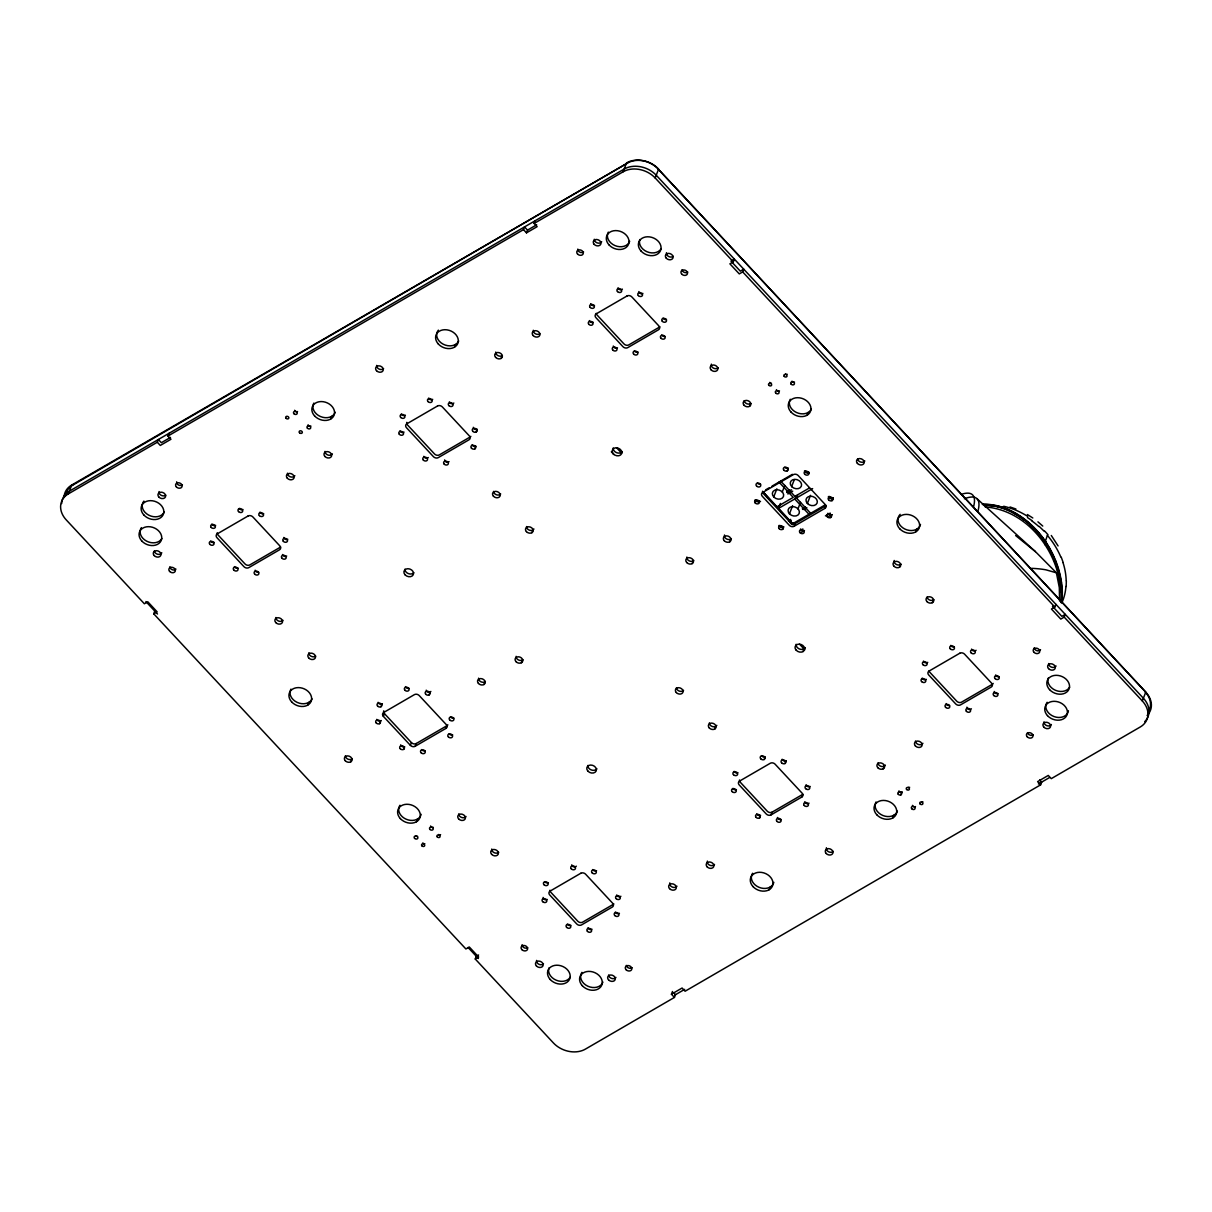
<?xml version="1.0" encoding="UTF-8"?>
<svg xmlns="http://www.w3.org/2000/svg" width="1212" height="1212" viewBox="0 0 1212 1212"><rect width="100%" height="100%" fill="white"/><g stroke="black" fill="none" stroke-linecap="round" stroke-linejoin="round"><path stroke-width="1.5" d="M1060.864 592.259L1058.833 574.033L1054.713 560.853A82.295 67.751 62.6 0 0 1032.336 526.902C1020.459 515.539 1005.399 506.722 988.78 505.252A63.585 52.343 62.6 0 0 983.659 505.116M1060.939 602.409C1063.894 558.414 1030.957 510.464 985.144 506.904M1062.257 597.546L1061.818 602.773M1059.546 601.046L1059.318 587.668L1056.409 572.806L1035.396 551.596L977.16 498.889M1061.333 602.773C1064.197 581.502 1057 560.186 1045.911 542.249L1042.199 536.855M1066.151 586.517L1066.333 581.063M673.493 992.552L675.493 994.704L674.433 997.431L585.457 1049.092A23.316 18.15 21.1 0 1 553.384 1042.911L475.255 959.025L478.664 957.041L469.302 946.996L465.893 948.966L153.742 613.833L157.151 611.848L147.788 601.788L144.364 603.773L66.236 519.887A23.316 18.15 21.1 0 1 68.326 493.89L71.75 485.012L627.558 163.029A22.149 17.241 21.1 0 1 658.025 168.892L1145.764 692.113A23.316 18.15 21.1 0 1 1147.097 715.504M68.326 493.89L157.302 442.228L158.363 439.502L161.347 442.713L170.498 437.411M157.302 442.228L160.302 445.44L170.968 439.259L167.968 436.032L169.029 433.305M153.742 613.833L154.788 611.106M330.679 419.049L331.74 416.322M307.787 705.096L308.833 702.369M454.439 347.208L455.5 344.466M523.478 229.644L524.523 226.902L527.523 230.129L526.478 232.855L523.478 229.644L167.968 436.032M526.478 232.855L537.143 226.659L534.144 223.447L535.189 220.72M501.071 358.434L502.132 355.707M476.225 432.002L477.286 429.275M350.768 761.833L351.828 759.106M474.877 448.91L475.922 446.167M380.977 706.732L382.038 704.005M379.629 723.64L380.689 720.898M447.849 724.806A3.5 2.727 21.1 0 1 446.955 725.7L445.895 728.427L415.171 746.274A3.5 2.727 21.1 0 1 410.368 745.335L383.386 716.368L384.446 713.641A3.5 2.727 21.1 0 1 383.78 710.808M534.144 223.447L623.12 171.786L626.543 162.908A23.316 18.15 21.1 0 1 658.616 169.089L655.177 177.967L733.321 261.853L729.897 263.837L739.275 273.897L742.683 271.912L743.744 269.17L740.32 271.155L730.957 261.095M403.611 749.38L404.672 746.653M429.139 694.9L430.184 692.158M410.368 745.335L411.413 742.608L384.446 713.641M415.171 746.274L416.231 743.532L446.955 725.7M416.458 821.766L417.504 819.039M531.886 532.704L532.947 529.977M483.921 684.538L484.982 681.795M521.478 662.737L522.539 659.995M733.321 261.853L734.366 259.126L732.093 260.444M475.255 959.025L476.316 956.298L478.588 954.98M749.546 406.353L750.592 403.611M692.188 563.625L693.249 560.883M729.745 541.825L730.806 539.082M773.726 496.935L776.862 488.815M807.101 415.201L808.162 412.474M787.27 470.862L788.33 468.12A2.454 1.909 21.1 0 1 784.8 467.287M782.27 491.981L784.77 485.482M792.739 523.705L778.513 508.419L780.422 503.434M791.648 486.527L794.163 480.028M782.588 529.371L783.634 526.629M778.513 508.419L794.724 498.996L796.011 495.678M789.466 513.827L792.603 505.707M810.677 513.297L796.436 498.011L797.708 494.693M797.996 508.873L800.511 502.374M714.762 729.048L715.807 726.306M794.148 526.25L795.208 523.508L825.933 505.677L824.872 508.404L794.148 526.25A3.5 2.727 21.1 0 1 789.345 525.326L762.363 496.359A3.5 2.727 21.1 0 1 762.666 492.451L793.405 474.619A3.5 2.727 21.1 0 1 798.208 475.543L825.19 504.51A3.5 2.727 21.1 0 1 824.872 508.404M807.389 503.419L810.525 495.314M832.099 500.617L833.144 497.89M830.735 517.524L831.796 514.797L828.447 516.615M803.041 651.571L804.086 648.844M674.433 997.431L671.433 994.219L672.493 991.477M764.166 759.5L765.211 756.773A2.454 1.909 21.1 0 1 761.515 755.652M759.485 818.009L760.53 815.282A2.454 1.909 21.1 0 1 756.697 813.888M784.997 763.515L786.058 760.788M771.044 814.888L772.089 812.161L802.829 794.314L801.768 797.057L771.044 814.888A3.5 2.727 21.1 0 1 766.226 813.964L739.259 784.997A3.5 2.727 21.1 0 1 739.562 781.089L770.287 763.257A3.5 2.727 21.1 0 1 775.104 764.181L802.086 793.148A3.5 2.727 21.1 0 1 801.768 797.057M769.12 889.775L770.165 887.048M899.44 567.277L900.486 564.55M915.772 531.871L916.833 529.144M932.407 602.682L933.467 599.955M883.306 768.802L884.351 766.075M900.955 794.814L902.016 792.087M892.88 817.918L893.941 815.191M1045.941 543.991A82.31 67.614 62.8 0 0 1044.971 542.506L1047.532 534.916M1044.986 544.703L1045.971 542.143C1031.488 521.508 1008.763 503.965 982.493 504.495M1052.47 606.288L1061.848 616.347L1065.257 614.378L1064.197 617.105L1060.788 619.09L1051.425 609.03L1054.834 607.045L1055.894 604.318M671.433 994.219L682.098 988.022L685.098 991.234L1040.608 784.846L1041.653 782.119L1039.654 779.967M1040.608 784.846L1037.608 781.634L1048.274 775.438L1051.274 778.649L1140.25 726.988A23.316 18.15 21.1 0 0 1142.34 700.99L1145.764 692.113L658.025 168.892M65.524 495.617A22.149 17.241 21.1 0 1 72.765 485.133L627.558 163.029M527.523 230.129L536.674 224.811M280.578 547.067L249.854 564.898A3.5 2.727 21.1 0 1 245.036 563.974L218.054 535.007A3.5 2.727 21.1 0 1 217.236 532.765M765.726 489.799L769.256 487.754M771.999 486.148L777.362 483.043M778.271 482.512L783.937 479.225M784.543 478.876L792.375 474.331M786.618 491.769L789.724 489.966M786.861 492.511L791.512 489.815M787.376 492.572L790.466 490.769M787.861 493.981L792.724 491.148M809.525 487.921L794.936 496.39L780.695 481.103M796.436 498.011L812.646 488.587M802.359 508.661L805.465 506.874M802.602 509.419L805.707 507.616M803.753 509.54L806.859 507.737M825.493 504.692L792.572 523.796L762.59 491.617M799.662 530.841L802.874 528.977M825.417 515.888L830.25 513.085M801.283 532.386L804.48 530.523M674.872 995.052L684.704 989.356M1038.396 784.012L1049.653 777.468M983.583 505.374L984.735 505.343M982.417 504.268L983.174 504.237A68.084 56.04 62.3 0 1 989.78 504.51M984.992 505.343L987.795 505.404M988.053 505.404L992.81 505.631M993.825 505.722L1003.642 507.343A67.554 51.177 19.9 0 0 998.688 506.919M990.219 504.525L995.688 505.404A72.069 59.312 62.3 0 1 1002.627 507.313M72.765 485.133L71.75 485.012A23.316 18.15 21.1 0 0 64.024 497.42M1003.021 507.404L1008.52 509.54M1009.975 506.964L1015.914 509.01M1056.409 572.806L1045.971 569.837A134.623 47.571 -21.5 0 0 1031.412 568.352M1013.277 512.873L1018.292 515.797M1015.792 513.237L1021.443 516.827M1027.443 517.524L1031.791 520.463M1027.382 514.539L1032.806 517.978M1018.656 516.024L1024.095 519.857M1022.246 517.388L1027.2 521.19M1015.626 535.537L1035.396 551.596M1027.943 521.811L1032.579 526.008M1037.942 521.842L1042.759 526.069M1039.26 526.447L1044.38 531.432M1029.745 524.584L1034.048 528.765M1033.139 526.553L1037.533 531.174M742.683 271.912L1054.834 607.045M1064.197 617.105L1142.34 700.99M778.983 482.103L793.224 497.39L777.013 506.798L762.772 491.511M794.724 498.996L808.965 514.282M792.618 524.69L790.512 522.448L791.481 524.129M616.544 447.713L621.711 453.243M799.587 644.223L804.738 649.753M611.333 451.773L613.908 454.545M145.91 601.561L157.499 614.014M468.09 947.481L478.407 958.54M1038.108 531.841L1041.987 536.583M1051.289 535.492L1058.076 545.915M1043.517 540.279L1045.017 542.476M1045.971 542.143L1049.577 547.991M1045.971 543.961L1051.183 553.202M1049.804 548.385L1052.88 554.263M1053.107 554.748L1055.788 560.914M1061.273 557.247L1063.242 562.671M1055.97 561.368L1058.258 567.883M1058.409 568.413L1060.182 575.079M1058.349 572.64L1056.546 566.352A80.674 66.312 62.9 0 0 1051.258 553.611M1058.667 573.943L1059.682 579.003M1060.288 575.564L1061.53 582.411M1059.818 579.821L1060.53 585.169M1061.561 582.684L1062.227 589.456A74.477 61.267 62.5 0 1 1062.212 596.955M1060.788 588.608L1060.909 591.956M1145.173 691.916A22.149 17.241 21.1 0 1 1148.128 712.126M1144.734 721.655A23.316 18.15 21.1 0 0 1143.386 698.248L656.237 175.24A23.316 18.15 21.1 0 0 624.18 169.059L69.372 491.163A23.316 18.15 21.1 0 0 61.66 503.571M805.329 647.617A4.954 3.863 21.1 0 1 799.647 649.056A4.954 3.863 21.1 0 1 796.117 644.284M833.265 497.814A2.454 1.909 21.1 0 1 829.266 496.359M783.513 526.705A2.454 1.909 21.1 0 1 779.861 525.387M832.038 514.63A2.454 1.909 21.1 0 1 827.902 513.252M804.207 530.78A2.454 1.909 21.1 0 1 800.556 528.962M475.649 446.304A2.454 1.909 21.1 0 1 472.089 444.774M476.846 429.457A2.454 1.909 21.1 0 1 473.316 427.306M381.129 720.534A2.454 1.909 21.1 0 1 376.796 719.367M404.232 746.834A2.454 1.909 21.1 0 1 400.717 744.819M430.866 691.431A2.454 1.909 21.1 0 1 426.23 690.189M382.386 703.733A2.454 1.909 21.1 0 1 378.114 702.324M409.065 688.28A2.454 1.909 21.1 0 1 405.459 686.613M731.366 538.658A3.969 3.091 21.1 0 1 726.579 538.976A3.969 3.091 21.1 0 1 724.518 534.992M522.933 659.722A3.969 3.091 21.1 0 1 518.433 659.949A3.969 3.091 21.1 0 1 516.145 656.343M901.061 564.11A3.969 3.091 21.1 0 1 896.274 564.428A3.969 3.091 21.1 0 1 894.214 560.459M352.025 758.97A3.969 3.091 21.1 0 1 347.738 759.06A3.969 3.091 21.1 0 1 345.42 755.682M885.351 765.105A3.969 3.091 21.1 0 1 881.063 766.348A3.969 3.091 21.1 0 1 877.942 762.878M485.376 681.523A3.969 3.091 21.1 0 1 480.891 681.75A3.969 3.091 21.1 0 1 478.604 678.159M502.329 355.57A3.969 3.091 21.1 0 1 497.905 355.586A3.969 3.091 21.1 0 1 495.753 352.056M693.809 560.459A3.969 3.091 21.1 0 1 689.143 560.838A3.969 3.091 21.1 0 1 686.901 557.02M902.107 792.027A1.924 1.5 21.1 0 1 898.956 790.875M785.921 760.863A2.454 1.909 21.1 0 1 782.164 759.242M750.804 403.49A3.969 3.091 21.1 0 1 746.759 403.687A3.969 3.091 21.1 0 1 744.198 400.657M933.861 599.682A3.969 3.091 21.1 0 1 929.771 600.076A3.969 3.091 21.1 0 1 927.074 596.986M716.807 725.337A3.969 3.091 21.1 0 1 712.383 726.533A3.969 3.091 21.1 0 1 709.399 722.897M533.931 529.008A3.969 3.091 21.1 0 1 529.523 530.205A3.969 3.091 21.1 0 1 526.538 526.553M458.712 341.011A11.665 9.075 21.1 0 1 443.077 344.132A11.665 9.075 21.1 0 1 438.365 330.149M897.395 811.116A11.665 9.075 21.1 0 1 882.669 815.403A11.665 9.075 21.1 0 1 876.034 801.965M335.194 412.247A11.665 9.075 21.1 0 1 320.468 416.534A11.665 9.075 21.1 0 1 313.832 403.096M773.832 882.336A11.665 9.075 21.1 0 1 758.909 887.26A11.665 9.075 21.1 0 1 752.622 873.246M421.17 814.328A11.665 9.075 21.1 0 1 406.247 819.251A11.665 9.075 21.1 0 1 399.96 805.253M920.484 524.432A11.665 9.075 21.1 0 1 904.788 529.008A11.665 9.075 21.1 0 1 900.168 514.327M811.373 409.02A11.665 9.075 21.1 0 1 796.496 412.504A11.665 9.075 21.1 0 1 790.254 399.248M312.06 698.915A11.665 9.075 21.1 0 1 297.182 702.399A11.665 9.075 21.1 0 1 290.941 689.128M623.12 171.786A23.316 18.15 21.1 0 1 655.177 177.967M772.089 812.161A3.5 2.727 21.1 0 1 767.287 811.237L740.305 782.255A3.5 2.727 21.1 0 1 739.471 780.013M416.231 743.532A3.5 2.727 21.1 0 1 411.413 742.608M383.386 716.368A3.5 2.727 21.1 0 1 383.704 712.474L414.428 694.627A3.5 2.727 21.1 0 1 419.231 695.567L446.213 724.534A3.5 2.727 21.1 0 1 445.895 728.427M795.208 523.508A3.5 2.727 21.1 0 1 790.391 522.584L763.408 493.617A3.5 2.727 21.1 0 1 762.59 491.375M622.317 451.531A4.954 3.863 21.1 0 1 616.605 452.667A4.954 3.863 21.1 0 1 613.242 447.94M596.91 768.772A4.954 3.863 21.1 0 1 591.38 769.968A4.954 3.863 21.1 0 1 587.82 765.469M413.868 572.67A4.954 3.863 21.1 0 1 408.338 573.579A4.954 3.863 21.1 0 1 404.944 569.14M809.025 472.21A2.454 1.909 21.1 0 1 805.389 470.892M759.379 501.01A2.454 1.909 21.1 0 1 756.03 499.905M760.591 484.164A2.454 1.909 21.1 0 1 757.394 483.012M432.699 399.339A2.454 1.909 21.1 0 1 428.624 398.112M405.384 415.186A2.454 1.909 21.1 0 1 401.308 413.974M449.061 461.651A2.454 1.909 21.1 0 1 444.652 459.909M428.306 457.53A2.454 1.909 21.1 0 1 423.852 456.333M404.035 432.093A2.454 1.909 21.1 0 1 399.945 430.866M453.833 403.035A2.454 1.909 21.1 0 1 449.379 401.839M470.847 436.35A3.5 2.727 21.1 0 1 470.059 437.047L439.335 454.894A3.5 2.727 21.1 0 1 434.532 453.97L407.55 425.003A3.5 2.727 21.1 0 1 406.808 422.352M453.894 718.049A2.454 1.909 21.1 0 1 450.546 716.943M452.682 734.881A2.454 1.909 21.1 0 1 449.197 733.836M425.079 750.864A2.454 1.909 21.1 0 1 421.806 749.561M999.249 676.66A2.454 1.909 21.1 0 1 995.643 674.978M976.084 650.283A2.454 1.909 21.1 0 1 971.615 649.087M949.587 705.445A2.454 1.909 21.1 0 1 946.102 703.581M926.286 679.341A2.454 1.909 21.1 0 1 922.196 678.129M927.741 662.343A2.454 1.909 21.1 0 1 923.499 661.07M954.42 646.89A2.454 1.909 21.1 0 1 950.859 645.36M998.037 693.491A2.454 1.909 21.1 0 1 994.219 691.461M971.403 708.793A2.454 1.909 21.1 0 1 966.903 707.172M622.392 289.123A2.454 1.909 21.1 0 1 618.014 287.805M594.501 305.424A2.454 1.909 21.1 0 1 590.714 303.667M664.979 336.345A2.454 1.909 21.1 0 1 661.707 335.057M638.103 352.025A2.454 1.909 21.1 0 1 634.391 350.904M617.499 347.829A2.454 1.909 21.1 0 1 613.302 346.026M593.274 322.256A2.454 1.909 21.1 0 1 589.35 320.574M642.905 293.425A2.454 1.909 21.1 0 1 638.83 291.547M666.494 319.392A2.454 1.909 21.1 0 1 663.055 318.15M214.16 542.34A2.454 1.909 21.1 0 1 210.6 541.158M238.158 568.095A2.454 1.909 21.1 0 1 234.446 566.625M263.671 513.6A2.454 1.909 21.1 0 1 259.974 512.146M287.789 539.279A2.454 1.909 21.1 0 1 283.85 537.446M286.683 556.02A2.454 1.909 21.1 0 1 282.517 554.505M258.701 572.231A2.454 1.909 21.1 0 1 255.171 570.216M215.66 525.372A2.454 1.909 21.1 0 1 211.873 524.114M242.976 509.51A2.454 1.909 21.1 0 1 239.264 508.404M659.904 326.801A3.5 2.727 21.1 0 1 659.555 327.043L628.816 344.89A3.5 2.727 21.1 0 1 624.013 343.95L597.031 314.984A3.5 2.727 21.1 0 1 596.213 313.363M993.204 683.417A3.5 2.727 21.1 0 1 992.31 684.31L961.586 702.142A3.5 2.727 21.1 0 1 956.768 701.218L929.801 672.251A3.5 2.727 21.1 0 1 929.013 670.842M1040.547 649.647A3.378 2.636 21.1 0 1 1034.23 647.753M687.795 272.049A3.378 2.636 21.1 0 1 682.008 269.761M583.593 251.96A3.378 2.636 21.1 0 1 577.821 249.081M182.436 484.861A3.378 2.636 21.1 0 1 176.679 481.8M175.952 569.095A3.378 2.636 21.1 0 1 169.862 566.701M527.75 947.678A3.378 2.636 21.1 0 1 522.13 944.678M1056.061 665.994A3.969 3.091 21.1 0 1 1051.637 667.191A3.969 3.091 21.1 0 1 1048.653 663.54M864.823 460.999A3.969 3.091 21.1 0 1 860.671 462.045A3.969 3.091 21.1 0 1 857.566 458.818M673.236 256.323A3.969 3.091 21.1 0 1 668.615 256.474A3.969 3.091 21.1 0 1 666.494 252.717M332.406 453.833A3.969 3.091 21.1 0 1 327.998 455.045A3.969 3.091 21.1 0 1 325.013 451.394M539.885 333.77A3.969 3.091 21.1 0 1 535.462 333.785A3.969 3.091 21.1 0 1 533.31 330.255M922.908 743.289A3.969 3.091 21.1 0 1 918.62 744.547A3.969 3.091 21.1 0 1 915.499 741.077M714.519 864.398A3.969 3.091 21.1 0 1 709.687 865.201A3.969 3.091 21.1 0 1 707.369 861.096M601.697 241.718A3.969 3.091 21.1 0 1 597.274 242.915A3.969 3.091 21.1 0 1 594.304 239.264M383.613 368.615A3.969 3.091 21.1 0 1 379.083 369.069A3.969 3.091 21.1 0 1 376.674 365.403M165.786 495.132A3.969 3.091 21.1 0 1 161.181 495.299A3.969 3.091 21.1 0 1 159.06 491.542M466.044 816.494A3.969 3.091 21.1 0 1 461.62 817.449A3.969 3.091 21.1 0 1 458.772 813.843M283.047 620.332A3.969 3.091 21.1 0 1 278.608 621.059A3.969 3.091 21.1 0 1 275.912 617.514M500.692 493.966A3.969 3.091 21.1 0 1 496.405 494.754A3.969 3.091 21.1 0 1 493.557 491.39M718.186 367.781A3.969 3.091 21.1 0 1 713.398 368.1A3.969 3.091 21.1 0 1 711.353 364.13M683.568 690.31A3.969 3.091 21.1 0 1 679.265 691.082A3.969 3.091 21.1 0 1 676.432 687.719M161.802 552.748A3.969 3.091 21.1 0 1 157.696 554.263A3.969 3.091 21.1 0 1 154.318 550.96M543.506 963.858A3.969 3.091 21.1 0 1 538.84 964.237A3.969 3.091 21.1 0 1 536.598 960.419M676.963 886.199A3.969 3.091 21.1 0 1 672.13 887.002A3.969 3.091 21.1 0 1 669.812 882.897M294.849 475.649A3.969 3.091 21.1 0 1 290.441 476.846A3.969 3.091 21.1 0 1 287.456 473.195M440.592 834.644A1.636 1.273 21.1 0 1 438.653 834.477M424.836 843.719A1.636 1.273 21.1 0 1 422.821 842.916M909.651 787.3A1.636 1.273 21.1 0 1 908.303 787.179M922.923 801.844A1.636 1.273 21.1 0 1 922.014 801.753M310.923 426.094A1.924 1.5 21.1 0 1 308.09 424.776M297.546 411.55A1.924 1.5 21.1 0 1 294.607 410.292M433.32 827.341A1.924 1.5 21.1 0 1 430.608 825.993M417.579 836.341A1.924 1.5 21.1 0 1 415.701 835.659M915.499 806.571A1.924 1.5 21.1 0 1 912.439 805.359M809.04 803.162A2.454 1.909 21.1 0 1 804.768 801.753M737.911 772.62A2.454 1.909 21.1 0 1 734.124 771.377M810.161 786.452A2.454 1.909 21.1 0 1 806.086 784.709M736.411 789.603A2.454 1.909 21.1 0 1 732.851 788.421M781.089 819.433A2.454 1.909 21.1 0 1 777.422 817.464M592.017 929.225A2.454 1.909 21.1 0 1 588.002 927.771M619.438 913.272A2.454 1.909 21.1 0 1 615.363 912.06M548.415 882.639A2.454 1.909 21.1 0 1 544.885 881.791M576.336 866.171A2.454 1.909 21.1 0 1 571.776 864.807M596.577 870.792A2.454 1.909 21.1 0 1 592.789 869.549M620.908 896.274A2.454 1.909 21.1 0 1 616.666 895.001M570.913 925.362A2.454 1.909 21.1 0 1 567.337 924.18M547.188 899.456A2.454 1.909 21.1 0 1 543.112 897.425M549.975 890.229A3.5 2.727 21.1 0 0 550.824 892.274L577.806 921.241A3.5 2.727 21.1 0 0 582.608 922.165L613.333 904.334A3.5 2.727 21.1 0 0 613.848 903.94M632.103 967.661A3.378 2.636 21.1 0 1 626.316 965.373M1033.275 734.745A3.378 2.636 21.1 0 1 1027.518 732.654M615.938 977.417A3.969 3.091 21.1 0 1 611.651 978.432A3.969 3.091 21.1 0 1 608.666 975.009M833.295 851.4A3.969 3.091 21.1 0 1 828.508 851.718A3.969 3.091 21.1 0 1 826.448 847.749M1051.38 724.503A3.969 3.091 21.1 0 1 1046.82 725.655A3.969 3.091 21.1 0 1 1044.002 721.822M498.723 852.248A3.969 3.091 21.1 0 1 494.193 852.687A3.969 3.091 21.1 0 1 491.769 849.021M315.681 656.071A3.969 3.091 21.1 0 1 311.196 656.298A3.969 3.091 21.1 0 1 308.909 652.692M771.468 383.219A1.636 1.273 21.1 0 1 769.771 382.371M787.164 374.25A1.636 1.273 21.1 0 1 785.603 373.932M779.498 390.87A1.924 1.5 21.1 0 1 776.438 389.658M794.527 382.098A1.924 1.5 21.1 0 1 792.012 381.189M164.241 511.979A11.665 9.075 21.1 0 1 148.606 515.085A11.665 9.075 21.1 0 1 143.895 501.101M602.925 982.084A11.665 9.075 21.1 0 1 587.805 986.189A11.665 9.075 21.1 0 1 581.912 972.357M629.679 241.294A11.665 9.075 21.1 0 1 614.938 245.566A11.665 9.075 21.1 0 1 608.303 232.128M1068.423 710.717A11.665 9.075 21.1 0 1 1053.773 716.459A11.665 9.075 21.1 0 1 1047.107 702.293M161.863 538.567A11.665 9.075 21.1 0 1 146.531 541.097A11.665 9.075 21.1 0 1 141.395 527.644M661.176 248.672A11.665 9.075 21.1 0 1 646.996 251.748A11.665 9.075 21.1 0 1 639.815 239.521M1069.635 687.204A11.665 9.075 21.1 0 1 1055.455 690.295A11.665 9.075 21.1 0 1 1048.274 678.053M570.322 977.099A11.665 9.075 21.1 0 1 556.126 980.175A11.665 9.075 21.1 0 1 548.945 967.949M783.543 527.568A3.378 2.636 21.1 0 1 778.983 525.447M790.572 519.372A5.954 4.621 21.1 0 1 788.497 521.236M833.265 498.753A3.378 2.636 21.1 0 1 828.402 496.511M809.071 473.074A3.378 2.636 21.1 0 1 804.495 470.968M760.515 501.359A3.378 2.636 21.1 0 1 755.091 499.905M806.601 471.559A5.833 4.545 21.1 0 1 806.586 472.241M793.133 522.675A5.242 1.742 -43 0 1 790.875 523.387M790.375 522.993A5.242 1.742 -43 0 1 791.254 520.463M964.404 498.753A67.63 18.831 -47.8 0 1 977.842 511.388M989.083 505.298A71.16 58.706 63.3 0 1 1013.323 512.737M1003.687 506.268A70.341 57.646 44.2 0 1 1027.685 516.373M1047.471 535.492A70.66 56.176 42.4 0 1 1060.773 556.929M1063.045 562.701A69.039 55.752 41.5 0 1 1066.181 580.639M1065.939 586.472A67.008 54.631 39.9 0 1 1062.045 602.47M1031.594 520.751A71.281 56.313 42.2 0 1 1038.805 526.523M1044.729 531.129A70.114 56.403 42.2 0 1 1047.895 534.643M1024.231 519.615A79.371 65.584 63.2 0 1 1029.912 524.357M1034.821 529.114A81.749 67.584 63 0 1 1043.774 540.067M1008.505 509.601A76.371 62.812 62.3 0 1 1015.353 513.055M961.601 494.269A67.508 18.801 -47.8 0 1 973.584 506.646M248.051 516.009L217.312 533.841A3.5 2.727 21.1 0 0 217.009 537.749L243.991 566.716A3.5 2.727 21.1 0 0 248.793 567.64L279.517 549.793A3.5 2.727 21.1 0 0 279.836 545.9L252.853 516.933A3.5 2.727 21.1 0 0 248.051 516.009M437.532 405.99L406.808 423.836A3.5 2.727 21.1 0 0 406.49 427.73L433.472 456.697A3.5 2.727 21.1 0 0 438.274 457.621L469.014 439.789A3.5 2.727 21.1 0 0 469.317 435.881L442.335 406.914A3.5 2.727 21.1 0 0 437.532 405.99M627.013 295.986L596.289 313.817A3.5 2.727 21.1 0 0 595.971 317.726L622.953 346.693A3.5 2.727 21.1 0 0 627.771 347.617L658.495 329.77A3.5 2.727 21.1 0 0 658.813 325.876L631.831 296.91A3.5 2.727 21.1 0 0 627.013 295.986M580.806 873.261L550.081 891.108A3.5 2.727 21.1 0 0 549.763 895.001L576.745 923.968A3.5 2.727 21.1 0 0 581.548 924.907L612.287 907.061A3.5 2.727 21.1 0 0 612.59 903.167L585.608 874.2A3.5 2.727 21.1 0 0 580.806 873.261M959.783 653.238L929.059 671.084A3.5 2.727 21.1 0 0 928.74 674.978L955.723 703.945A3.5 2.727 21.1 0 0 960.525 704.884L991.249 687.037A3.5 2.727 21.1 0 0 991.567 683.144L964.585 654.177A3.5 2.727 21.1 0 0 959.783 653.238M796.193 650.223A4.954 3.863 21.1 0 0 804.404 650.102A4.954 3.863 21.1 0 0 798.966 644.133A4.954 3.863 21.1 0 0 796.193 650.223M828.705 499.95A2.454 1.909 21.1 0 0 832.765 499.905A2.454 1.909 21.1 0 0 830.084 496.95A2.454 1.909 21.1 0 0 828.705 499.95M779.195 528.69A2.454 1.909 21.1 0 0 783.255 528.644A2.454 1.909 21.1 0 0 780.573 525.69A2.454 1.909 21.1 0 0 779.195 528.69M783.891 470.18A2.454 1.909 21.1 0 0 787.952 470.135A2.454 1.909 21.1 0 0 785.255 467.181A2.454 1.909 21.1 0 0 783.891 470.18M827.357 516.857A2.454 1.909 21.1 0 0 831.417 516.797A2.454 1.909 21.1 0 0 828.72 513.858A2.454 1.909 21.1 0 0 827.357 516.857M800.041 532.719A2.454 1.909 21.1 0 0 804.101 532.659A2.454 1.909 21.1 0 0 801.42 529.705A2.454 1.909 21.1 0 0 800.041 532.719M471.483 448.228A2.454 1.909 21.1 0 0 475.543 448.182A2.454 1.909 21.1 0 0 472.862 445.228A2.454 1.909 21.1 0 0 471.483 448.228M472.832 431.336A2.454 1.909 21.1 0 0 476.907 431.275A2.454 1.909 21.1 0 0 474.21 428.321A2.454 1.909 21.1 0 0 472.832 431.336M376.25 722.973A2.454 1.909 21.1 0 0 380.31 722.913A2.454 1.909 21.1 0 0 377.614 719.958A2.454 1.909 21.1 0 0 376.25 722.973M400.233 748.713A2.454 1.909 21.1 0 0 404.293 748.668A2.454 1.909 21.1 0 0 401.596 745.713A2.454 1.909 21.1 0 0 400.233 748.713M425.745 694.234A2.454 1.909 21.1 0 0 429.805 694.173A2.454 1.909 21.1 0 0 427.124 691.219A2.454 1.909 21.1 0 0 425.745 694.234M377.599 706.066A2.454 1.909 21.1 0 0 381.659 706.005A2.454 1.909 21.1 0 0 378.977 703.066A2.454 1.909 21.1 0 0 377.599 706.066M404.914 690.204A2.454 1.909 21.1 0 0 408.974 690.158A2.454 1.909 21.1 0 0 406.278 687.204A2.454 1.909 21.1 0 0 404.914 690.204M724.261 540.734A3.969 3.091 21.1 0 0 730.836 540.643A3.969 3.091 21.1 0 0 726.488 535.871A3.969 3.091 21.1 0 0 724.261 540.734M515.994 661.646A3.969 3.091 21.1 0 0 522.569 661.555A3.969 3.091 21.1 0 0 518.221 656.783A3.969 3.091 21.1 0 0 515.994 661.646M893.956 566.186A3.969 3.091 21.1 0 0 900.531 566.11A3.969 3.091 21.1 0 0 896.183 561.323A3.969 3.091 21.1 0 0 893.956 566.186M345.284 760.757A3.969 3.091 21.1 0 0 351.859 760.666A3.969 3.091 21.1 0 0 347.511 755.894A3.969 3.091 21.1 0 0 345.284 760.757M877.821 767.726A3.969 3.091 21.1 0 0 884.396 767.635A3.969 3.091 21.1 0 0 880.048 762.863A3.969 3.091 21.1 0 0 877.821 767.726M478.437 683.447A3.969 3.091 21.1 0 0 485.012 683.356A3.969 3.091 21.1 0 0 480.664 678.584A3.969 3.091 21.1 0 0 478.437 683.447M495.602 357.358A3.969 3.091 21.1 0 0 502.177 357.267A3.969 3.091 21.1 0 0 497.814 352.495A3.969 3.091 21.1 0 0 495.602 357.358M686.704 562.535A3.969 3.091 21.1 0 0 693.279 562.444A3.969 3.091 21.1 0 0 688.931 557.672A3.969 3.091 21.1 0 0 686.704 562.535M898.289 794.299A1.924 1.5 21.1 0 0 901.486 794.254A1.924 1.5 21.1 0 0 899.38 791.936A1.924 1.5 21.1 0 0 898.289 794.299M760.772 758.833A2.454 1.909 21.1 0 0 764.833 758.773A2.454 1.909 21.1 0 0 762.151 755.818A2.454 1.909 21.1 0 0 760.772 758.833M781.619 762.848A2.454 1.909 21.1 0 0 785.679 762.787A2.454 1.909 21.1 0 0 782.997 759.848A2.454 1.909 21.1 0 0 781.619 762.848M756.091 817.342A2.454 1.909 21.1 0 0 760.151 817.282A2.454 1.909 21.1 0 0 757.47 814.328A2.454 1.909 21.1 0 0 756.091 817.342M744.062 405.262A3.969 3.091 21.1 0 0 750.637 405.172A3.969 3.091 21.1 0 0 746.289 400.399A3.969 3.091 21.1 0 0 744.062 405.262M926.938 601.591A3.969 3.091 21.1 0 0 933.513 601.5A3.969 3.091 21.1 0 0 929.149 596.728A3.969 3.091 21.1 0 0 926.938 601.591M709.278 727.957A3.969 3.091 21.1 0 0 715.853 727.867A3.969 3.091 21.1 0 0 711.505 723.094A3.969 3.091 21.1 0 0 709.278 727.957M526.402 531.629A3.969 3.091 21.1 0 0 532.977 531.538A3.969 3.091 21.1 0 0 528.629 526.765A3.969 3.091 21.1 0 0 526.402 531.629M438.32 344.011A11.665 9.075 21.1 0 0 457.666 343.738A11.665 9.075 21.1 0 0 444.865 329.709A11.665 9.075 21.1 0 0 438.32 344.011M876.761 814.737A11.665 9.075 21.1 0 0 896.092 814.464A11.665 9.075 21.1 0 0 883.306 800.42A11.665 9.075 21.1 0 0 876.761 814.737M314.559 415.867A11.665 9.075 21.1 0 0 333.906 415.595A11.665 9.075 21.1 0 0 321.104 401.566A11.665 9.075 21.1 0 0 314.559 415.867M753 886.578A11.665 9.075 21.1 0 0 772.332 886.32A11.665 9.075 21.1 0 0 759.53 872.276A11.665 9.075 21.1 0 0 753 886.578M400.339 818.585A11.665 9.075 21.1 0 0 419.67 818.312A11.665 9.075 21.1 0 0 406.868 804.268A11.665 9.075 21.1 0 0 400.339 818.585M899.652 528.69A11.665 9.075 21.1 0 0 918.999 528.417A11.665 9.075 21.1 0 0 906.197 514.388A11.665 9.075 21.1 0 0 899.652 528.69M790.981 412.019A11.665 9.075 21.1 0 0 810.328 411.747A11.665 9.075 21.1 0 0 797.526 397.703A11.665 9.075 21.1 0 0 790.981 412.019M291.668 701.915A11.665 9.075 21.1 0 0 310.999 701.642A11.665 9.075 21.1 0 0 298.197 687.598A11.665 9.075 21.1 0 0 291.668 701.915M613.317 453.879A4.954 3.863 21.1 0 0 621.544 453.773A4.954 3.863 21.1 0 0 616.105 447.804A4.954 3.863 21.1 0 0 613.317 453.879M587.926 771.135A4.954 3.863 21.1 0 0 596.137 771.014A4.954 3.863 21.1 0 0 590.698 765.045A4.954 3.863 21.1 0 0 587.926 771.135M405.05 574.791A4.954 3.863 21.1 0 0 413.277 574.685A4.954 3.863 21.1 0 0 407.838 568.716A4.954 3.863 21.1 0 0 405.05 574.791M804.723 474.21A2.454 1.909 21.1 0 0 808.783 474.15A2.454 1.909 21.1 0 0 806.101 471.195A2.454 1.909 21.1 0 0 804.723 474.21M755.212 502.95A2.454 1.909 21.1 0 0 759.273 502.889A2.454 1.909 21.1 0 0 756.591 499.935A2.454 1.909 21.1 0 0 755.212 502.95M756.576 486.042A2.454 1.909 21.1 0 0 760.636 485.982A2.454 1.909 21.1 0 0 757.939 483.043A2.454 1.909 21.1 0 0 756.576 486.042M428.018 401.566A2.454 1.909 21.1 0 0 432.078 401.505A2.454 1.909 21.1 0 0 429.396 398.566A2.454 1.909 21.1 0 0 428.018 401.566M400.702 417.428A2.454 1.909 21.1 0 0 404.763 417.367A2.454 1.909 21.1 0 0 402.081 414.413A2.454 1.909 21.1 0 0 400.702 417.428M444.168 464.09A2.454 1.909 21.1 0 0 448.228 464.029A2.454 1.909 21.1 0 0 445.546 461.09A2.454 1.909 21.1 0 0 444.168 464.09M423.336 460.075A2.454 1.909 21.1 0 0 427.397 460.015A2.454 1.909 21.1 0 0 424.7 457.075A2.454 1.909 21.1 0 0 423.336 460.075M399.354 434.32A2.454 1.909 21.1 0 0 403.414 434.275A2.454 1.909 21.1 0 0 400.717 431.32A2.454 1.909 21.1 0 0 399.354 434.32M448.849 405.581A2.454 1.909 21.1 0 0 452.924 405.535A2.454 1.909 21.1 0 0 450.228 402.581A2.454 1.909 21.1 0 0 448.849 405.581M449.728 719.973A2.454 1.909 21.1 0 0 453.788 719.913A2.454 1.909 21.1 0 0 451.106 716.974A2.454 1.909 21.1 0 0 449.728 719.973M448.379 736.881A2.454 1.909 21.1 0 0 452.44 736.82A2.454 1.909 21.1 0 0 449.758 733.866A2.454 1.909 21.1 0 0 448.379 736.881M421.064 752.728A2.454 1.909 21.1 0 0 425.124 752.682A2.454 1.909 21.1 0 0 422.443 749.728A2.454 1.909 21.1 0 0 421.064 752.728M995.082 678.584A2.454 1.909 21.1 0 0 999.142 678.523A2.454 1.909 21.1 0 0 996.461 675.584A2.454 1.909 21.1 0 0 995.082 678.584M971.1 652.844A2.454 1.909 21.1 0 0 975.16 652.783A2.454 1.909 21.1 0 0 972.478 649.829A2.454 1.909 21.1 0 0 971.1 652.844M945.587 707.323A2.454 1.909 21.1 0 0 949.647 707.278A2.454 1.909 21.1 0 0 946.951 704.323A2.454 1.909 21.1 0 0 945.587 707.323M921.605 681.583A2.454 1.909 21.1 0 0 925.665 681.523A2.454 1.909 21.1 0 0 922.968 678.568A2.454 1.909 21.1 0 0 921.605 681.583M922.953 664.676A2.454 1.909 21.1 0 0 927.013 664.615A2.454 1.909 21.1 0 0 924.332 661.676A2.454 1.909 21.1 0 0 922.953 664.676M950.269 648.814A2.454 1.909 21.1 0 0 954.329 648.768A2.454 1.909 21.1 0 0 951.632 645.814A2.454 1.909 21.1 0 0 950.269 648.814M993.734 695.491A2.454 1.909 21.1 0 0 997.794 695.43A2.454 1.909 21.1 0 0 995.113 692.476A2.454 1.909 21.1 0 0 993.734 695.491M966.418 711.338A2.454 1.909 21.1 0 0 970.479 711.292A2.454 1.909 21.1 0 0 967.797 708.338A2.454 1.909 21.1 0 0 966.418 711.338M617.499 291.562A2.454 1.909 21.1 0 0 621.559 291.501A2.454 1.909 21.1 0 0 618.877 288.547A2.454 1.909 21.1 0 0 617.499 291.562M590.183 307.409A2.454 1.909 21.1 0 0 594.259 307.363A2.454 1.909 21.1 0 0 591.562 304.409A2.454 1.909 21.1 0 0 590.183 307.409M660.979 338.224A2.454 1.909 21.1 0 0 665.04 338.163A2.454 1.909 21.1 0 0 662.343 335.224A2.454 1.909 21.1 0 0 660.979 338.224M633.664 354.086A2.454 1.909 21.1 0 0 637.724 354.025A2.454 1.909 21.1 0 0 635.027 351.071A2.454 1.909 21.1 0 0 633.664 354.086M612.817 350.056A2.454 1.909 21.1 0 0 616.878 350.01A2.454 1.909 21.1 0 0 614.196 347.056A2.454 1.909 21.1 0 0 612.817 350.056M588.835 324.316A2.454 1.909 21.1 0 0 592.895 324.255A2.454 1.909 21.1 0 0 590.214 321.316A2.454 1.909 21.1 0 0 588.835 324.316M638.345 295.576A2.454 1.909 21.1 0 0 642.405 295.516A2.454 1.909 21.1 0 0 639.709 292.562A2.454 1.909 21.1 0 0 638.345 295.576M662.328 321.316A2.454 1.909 21.1 0 0 666.388 321.271A2.454 1.909 21.1 0 0 663.691 318.317A2.454 1.909 21.1 0 0 662.328 321.316M209.858 544.339A2.454 1.909 21.1 0 0 213.918 544.279A2.454 1.909 21.1 0 0 211.236 541.325A2.454 1.909 21.1 0 0 209.858 544.339M233.84 570.079A2.454 1.909 21.1 0 0 237.9 570.034A2.454 1.909 21.1 0 0 235.219 567.08A2.454 1.909 21.1 0 0 233.84 570.079M259.368 515.6A2.454 1.909 21.1 0 0 263.428 515.539A2.454 1.909 21.1 0 0 260.747 512.585A2.454 1.909 21.1 0 0 259.368 515.6M283.35 541.34A2.454 1.909 21.1 0 0 287.411 541.294A2.454 1.909 21.1 0 0 284.729 538.34A2.454 1.909 21.1 0 0 283.35 541.34M282.002 558.247A2.454 1.909 21.1 0 0 286.062 558.187A2.454 1.909 21.1 0 0 283.366 555.247A2.454 1.909 21.1 0 0 282.002 558.247M254.687 574.109A2.454 1.909 21.1 0 0 258.747 574.049A2.454 1.909 21.1 0 0 256.065 571.094A2.454 1.909 21.1 0 0 254.687 574.109M211.221 527.432A2.454 1.909 21.1 0 0 215.281 527.371A2.454 1.909 21.1 0 0 212.585 524.432A2.454 1.909 21.1 0 0 211.221 527.432M238.537 511.57A2.454 1.909 21.1 0 0 242.597 511.525A2.454 1.909 21.1 0 0 239.9 508.57A2.454 1.909 21.1 0 0 238.537 511.57M1033.972 652.283A3.378 2.636 21.1 0 0 1039.578 652.207A3.378 2.636 21.1 0 0 1035.866 648.132A3.378 2.636 21.1 0 0 1033.972 652.283M681.72 274.094A3.378 2.636 21.1 0 0 687.34 274.018A3.378 2.636 21.1 0 0 683.629 269.943A3.378 2.636 21.1 0 0 681.72 274.094M577.533 254.005A3.378 2.636 21.1 0 0 583.139 253.929A3.378 2.636 21.1 0 0 579.427 249.854A3.378 2.636 21.1 0 0 577.533 254.005M176.361 486.906A3.378 2.636 21.1 0 0 181.967 486.83A3.378 2.636 21.1 0 0 178.255 482.755A3.378 2.636 21.1 0 0 176.361 486.906M169.604 571.413A3.378 2.636 21.1 0 0 175.21 571.337A3.378 2.636 21.1 0 0 171.498 567.277A3.378 2.636 21.1 0 0 169.604 571.413M521.842 949.602A3.378 2.636 21.1 0 0 527.447 949.526A3.378 2.636 21.1 0 0 523.736 945.451A3.378 2.636 21.1 0 0 521.842 949.602M1048.532 668.615A3.969 3.091 21.1 0 0 1055.107 668.524A3.969 3.091 21.1 0 0 1050.759 663.752A3.969 3.091 21.1 0 0 1048.532 668.615M857.414 463.423A3.969 3.091 21.1 0 0 863.989 463.332A3.969 3.091 21.1 0 0 859.641 458.56A3.969 3.091 21.1 0 0 857.414 463.423M666.297 258.247A3.969 3.091 21.1 0 0 672.872 258.156A3.969 3.091 21.1 0 0 668.524 253.384A3.969 3.091 21.1 0 0 666.297 258.247M324.892 456.454A3.969 3.091 21.1 0 0 331.467 456.363A3.969 3.091 21.1 0 0 327.104 451.591A3.969 3.091 21.1 0 0 324.892 456.454M533.144 335.542A3.969 3.091 21.1 0 0 539.734 335.451A3.969 3.091 21.1 0 0 535.371 330.679A3.969 3.091 21.1 0 0 533.144 335.542M915.378 745.925A3.969 3.091 21.1 0 0 921.953 745.834A3.969 3.091 21.1 0 0 917.605 741.062A3.969 3.091 21.1 0 0 915.378 745.925M707.111 866.838A3.969 3.091 21.1 0 0 713.686 866.747A3.969 3.091 21.1 0 0 709.338 861.974A3.969 3.091 21.1 0 0 707.111 866.838M594.168 244.339A3.969 3.091 21.1 0 0 600.743 244.248A3.969 3.091 21.1 0 0 596.395 239.476A3.969 3.091 21.1 0 0 594.168 244.339M376.508 370.69A3.969 3.091 21.1 0 0 383.083 370.614A3.969 3.091 21.1 0 0 378.735 365.827A3.969 3.091 21.1 0 0 376.508 370.69M158.863 497.056A3.969 3.091 21.1 0 0 165.438 496.965A3.969 3.091 21.1 0 0 161.09 492.193A3.969 3.091 21.1 0 0 158.863 497.056M458.651 818.918A3.969 3.091 21.1 0 0 465.226 818.827A3.969 3.091 21.1 0 0 460.863 814.055A3.969 3.091 21.1 0 0 458.651 818.918M275.775 622.589A3.969 3.091 21.1 0 0 282.351 622.498A3.969 3.091 21.1 0 0 278.002 617.726A3.969 3.091 21.1 0 0 275.775 622.589M493.435 496.223A3.969 3.091 21.1 0 0 500.011 496.132A3.969 3.091 21.1 0 0 495.647 491.36A3.969 3.091 21.1 0 0 493.435 496.223M711.08 369.857A3.969 3.091 21.1 0 0 717.655 369.766A3.969 3.091 21.1 0 0 713.307 364.994A3.969 3.091 21.1 0 0 711.08 369.857M676.296 692.552A3.969 3.091 21.1 0 0 682.871 692.461A3.969 3.091 21.1 0 0 678.523 687.689A3.969 3.091 21.1 0 0 676.296 692.552M154.182 555.566A3.969 3.091 21.1 0 0 160.757 555.475A3.969 3.091 21.1 0 0 156.393 550.702A3.969 3.091 21.1 0 0 154.182 555.566M536.401 965.934A3.969 3.091 21.1 0 0 542.976 965.843A3.969 3.091 21.1 0 0 538.628 961.071A3.969 3.091 21.1 0 0 536.401 965.934M669.554 888.638A3.969 3.091 21.1 0 0 676.129 888.547A3.969 3.091 21.1 0 0 671.781 883.775A3.969 3.091 21.1 0 0 669.554 888.638M287.335 478.27A3.969 3.091 21.1 0 0 293.91 478.179A3.969 3.091 21.1 0 0 289.547 473.407A3.969 3.091 21.1 0 0 287.335 478.27M299.531 432.775A1.636 1.273 21.1 0 0 302.243 432.745A1.636 1.273 21.1 0 0 300.455 430.775A1.636 1.273 21.1 0 0 299.531 432.775M286.047 418.291A1.636 1.273 21.1 0 0 288.759 418.261A1.636 1.273 21.1 0 0 286.956 416.292A1.636 1.273 21.1 0 0 286.047 418.291M437.29 836.931A1.636 1.273 21.1 0 0 439.986 836.901A1.636 1.273 21.1 0 0 438.199 834.932A1.636 1.273 21.1 0 0 437.29 836.931M421.927 845.855A1.636 1.273 21.1 0 0 424.624 845.809A1.636 1.273 21.1 0 0 422.837 843.855A1.636 1.273 21.1 0 0 421.927 845.855M906.621 789.466A1.636 1.273 21.1 0 0 909.333 789.421A1.636 1.273 21.1 0 0 907.53 787.467A1.636 1.273 21.1 0 0 906.621 789.466M920.105 803.95A1.636 1.273 21.1 0 0 922.817 803.904A1.636 1.273 21.1 0 0 921.029 801.95A1.636 1.273 21.1 0 0 920.105 803.95M307.424 428.184A1.924 1.5 21.1 0 0 310.62 428.139A1.924 1.5 21.1 0 0 308.515 425.836A1.924 1.5 21.1 0 0 307.424 428.184M293.94 413.701A1.924 1.5 21.1 0 0 297.137 413.656A1.924 1.5 21.1 0 0 295.016 411.338A1.924 1.5 21.1 0 0 293.94 413.701M429.942 829.402A1.924 1.5 21.1 0 0 433.138 829.372A1.924 1.5 21.1 0 0 431.033 827.054A1.924 1.5 21.1 0 0 429.942 829.402M414.58 838.325A1.924 1.5 21.1 0 0 417.776 838.28A1.924 1.5 21.1 0 0 415.671 835.962A1.924 1.5 21.1 0 0 414.58 838.325M911.788 808.783A1.924 1.5 21.1 0 0 914.984 808.737A1.924 1.5 21.1 0 0 912.863 806.419A1.924 1.5 21.1 0 0 911.788 808.783M804.253 805.495A2.454 1.909 21.1 0 0 808.313 805.45A2.454 1.909 21.1 0 0 805.616 802.495A2.454 1.909 21.1 0 0 804.253 805.495M733.472 774.68A2.454 1.909 21.1 0 0 737.532 774.635A2.454 1.909 21.1 0 0 734.836 771.68A2.454 1.909 21.1 0 0 733.472 774.68M805.601 788.603A2.454 1.909 21.1 0 0 809.661 788.542A2.454 1.909 21.1 0 0 806.98 785.588A2.454 1.909 21.1 0 0 805.601 788.603M732.109 791.587A2.454 1.909 21.1 0 0 736.169 791.527A2.454 1.909 21.1 0 0 733.487 788.588A2.454 1.909 21.1 0 0 732.109 791.587M776.937 821.357A2.454 1.909 21.1 0 0 780.998 821.297A2.454 1.909 21.1 0 0 778.301 818.358A2.454 1.909 21.1 0 0 776.937 821.357M587.441 931.361A2.454 1.909 21.1 0 0 591.501 931.316A2.454 1.909 21.1 0 0 588.82 928.362A2.454 1.909 21.1 0 0 587.441 931.361M614.757 915.514A2.454 1.909 21.1 0 0 618.817 915.454A2.454 1.909 21.1 0 0 616.135 912.5A2.454 1.909 21.1 0 0 614.757 915.514M543.976 884.699A2.454 1.909 21.1 0 0 548.036 884.639A2.454 1.909 21.1 0 0 545.355 881.7A2.454 1.909 21.1 0 0 543.976 884.699M571.291 868.837A2.454 1.909 21.1 0 0 575.352 868.777A2.454 1.909 21.1 0 0 572.67 865.838A2.454 1.909 21.1 0 0 571.291 868.837M592.138 872.852A2.454 1.909 21.1 0 0 596.198 872.807A2.454 1.909 21.1 0 0 593.501 869.852A2.454 1.909 21.1 0 0 592.138 872.852M616.12 898.607A2.454 1.909 21.1 0 0 620.18 898.546A2.454 1.909 21.1 0 0 617.484 895.607A2.454 1.909 21.1 0 0 616.12 898.607M566.61 927.347A2.454 1.909 21.1 0 0 570.67 927.286A2.454 1.909 21.1 0 0 567.973 924.347A2.454 1.909 21.1 0 0 566.61 927.347M542.628 901.607A2.454 1.909 21.1 0 0 546.688 901.546A2.454 1.909 21.1 0 0 543.991 898.592A2.454 1.909 21.1 0 0 542.628 901.607M626.043 969.691A3.378 2.636 21.1 0 0 631.649 969.615A3.378 2.636 21.1 0 0 627.937 965.555A3.378 2.636 21.1 0 0 626.043 969.691M1027.2 736.79A3.378 2.636 21.1 0 0 1032.821 736.714A3.378 2.636 21.1 0 0 1029.109 732.639A3.378 2.636 21.1 0 0 1027.2 736.79M608.545 979.857A3.969 3.091 21.1 0 0 615.12 979.766A3.969 3.091 21.1 0 0 610.757 974.993A3.969 3.091 21.1 0 0 608.545 979.857M826.19 853.49A3.969 3.091 21.1 0 0 832.765 853.399A3.969 3.091 21.1 0 0 828.417 848.627A3.969 3.091 21.1 0 0 826.19 853.49M1043.85 727.124A3.969 3.091 21.1 0 0 1050.425 727.033A3.969 3.091 21.1 0 0 1046.077 722.261A3.969 3.091 21.1 0 0 1043.85 727.124M491.617 854.324A3.969 3.091 21.1 0 0 498.193 854.233A3.969 3.091 21.1 0 0 493.845 849.461A3.969 3.091 21.1 0 0 491.617 854.324M308.757 657.995A3.969 3.091 21.1 0 0 315.332 657.904A3.969 3.091 21.1 0 0 310.984 653.132A3.969 3.091 21.1 0 0 308.757 657.995M768.878 385.31A1.636 1.273 21.1 0 0 771.574 385.28A1.636 1.273 21.1 0 0 769.787 383.31A1.636 1.273 21.1 0 0 768.878 385.31M784.24 376.387A1.636 1.273 21.1 0 0 786.952 376.356A1.636 1.273 21.1 0 0 785.149 374.387A1.636 1.273 21.1 0 0 784.24 376.387M775.771 393.082A1.924 1.5 21.1 0 0 778.968 393.036A1.924 1.5 21.1 0 0 776.862 390.718A1.924 1.5 21.1 0 0 775.771 393.082M791.148 384.159A1.924 1.5 21.1 0 0 794.33 384.113A1.924 1.5 21.1 0 0 792.224 381.795A1.924 1.5 21.1 0 0 791.148 384.159M143.849 514.979A11.665 9.075 21.1 0 0 163.196 514.706A11.665 9.075 21.1 0 0 150.394 500.662A11.665 9.075 21.1 0 0 143.849 514.979M582.29 985.689A11.665 9.075 21.1 0 0 601.622 985.432A11.665 9.075 21.1 0 0 588.82 971.388A11.665 9.075 21.1 0 0 582.29 985.689M609.03 244.9A11.665 9.075 21.1 0 0 628.377 244.642A11.665 9.075 21.1 0 0 615.575 230.598A11.665 9.075 21.1 0 0 609.03 244.9M1047.471 715.625A11.665 9.075 21.1 0 0 1066.802 715.353A11.665 9.075 21.1 0 0 1054.016 701.309A11.665 9.075 21.1 0 0 1047.471 715.625M141.774 540.976A11.665 9.075 21.1 0 0 161.105 540.719A11.665 9.075 21.1 0 0 148.303 526.675A11.665 9.075 21.1 0 0 141.774 540.976M641.087 251.081A11.665 9.075 21.1 0 0 660.434 250.823A11.665 9.075 21.1 0 0 647.632 236.779A11.665 9.075 21.1 0 0 641.087 251.081M1049.547 689.613A11.665 9.075 21.1 0 0 1068.893 689.355A11.665 9.075 21.1 0 0 1056.091 675.311A11.665 9.075 21.1 0 0 1049.547 689.613M550.233 979.508A11.665 9.075 21.1 0 0 569.564 979.251A11.665 9.075 21.1 0 0 556.762 965.207A11.665 9.075 21.1 0 0 550.233 979.508M773.817 497.026A5.833 4.545 21.1 0 0 783.422 496.602A5.833 4.545 21.1 0 0 776.756 489.739A5.833 4.545 21.1 0 0 773.817 497.026M807.48 503.51A5.833 4.545 21.1 0 0 817.085 503.086A5.833 4.545 21.1 0 0 810.419 496.223A5.833 4.545 21.1 0 0 807.48 503.51M791.739 486.618A5.833 4.545 21.1 0 0 801.344 486.194A5.833 4.545 21.1 0 0 794.678 479.331A5.833 4.545 21.1 0 0 791.739 486.618M789.557 513.918A5.833 4.545 21.1 0 0 799.162 513.494A5.833 4.545 21.1 0 0 792.481 506.631A5.833 4.545 21.1 0 0 789.557 513.918"/></g></svg>
